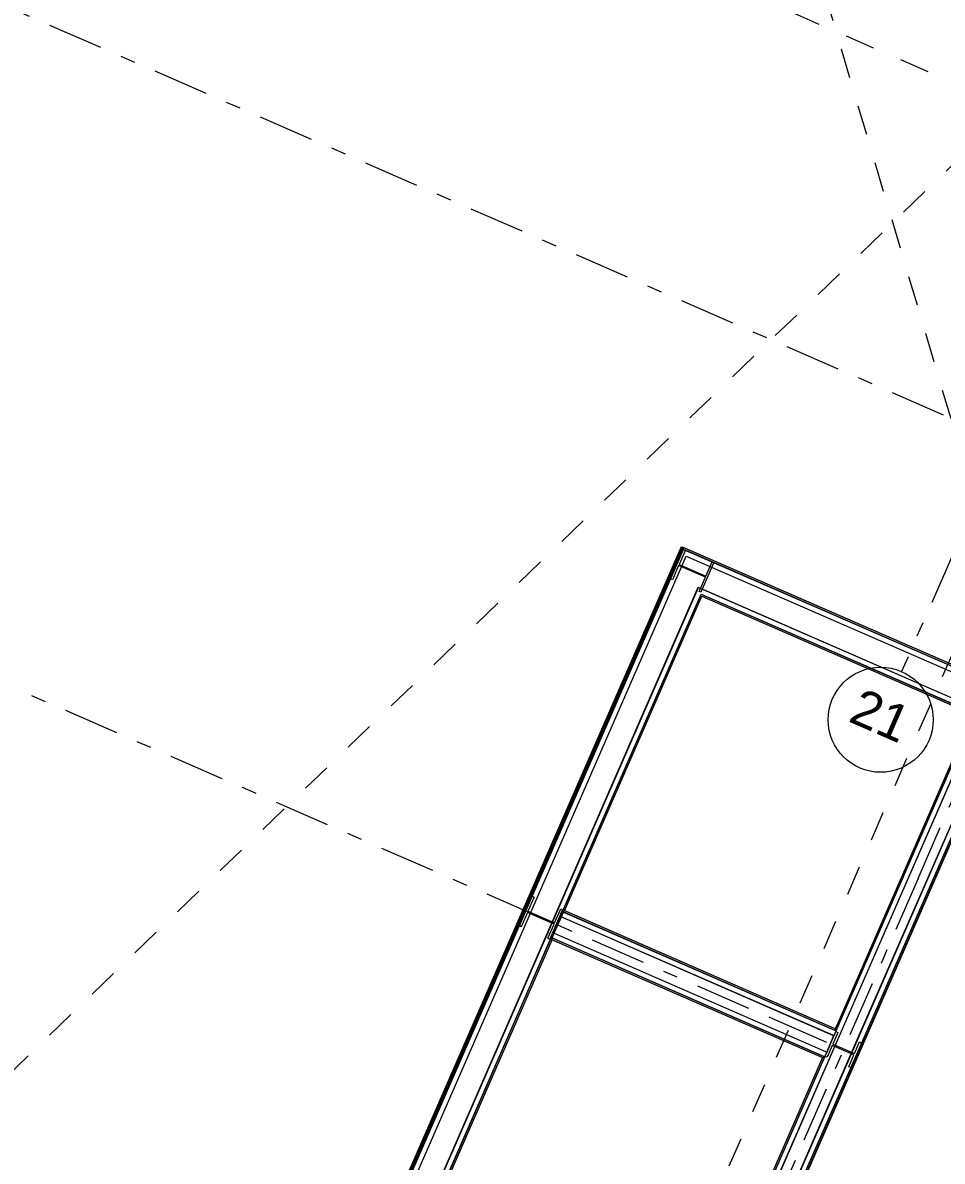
# Model space of a CAD drawing. Header units: millimetres. Extents: x -50172 to 74273, y -80883 to 11206.
# Drawn here: x -39099 to -30347, y -54797 to -43962 of the extents above; entities that cross this region are included whole.
import ezdxf
from ezdxf.enums import TextEntityAlignment as Align

# ---------------------------------------------------------------- set-up
doc = ezdxf.new("R2010")
doc.units = ezdxf.units.MM
doc.header["$MEASUREMENT"] = 0
doc.linetypes.add('Dashed', pattern=[564.444447, 282.222223, -282.222223])
doc.linetypes.add('Double Dashed', pattern=[1093.611073, 529.166651, -211.666656, 141.111112, -211.666656])
for name, color, linetype in [('A-25-M_Wall_Int', 7, 'Continuous'), ('A-95-MC_Marker_Section_P2.Marker', 7, 'Continuous'), ('COLUMN.IFC Import', 7, 'Continuous'), ('New_A-15-MG_Structural_Grid_Phase_2', 7, 'Continuous'), ('New_A-25-M_Wall_Int', 7, 'Continuous'), ('New_A-35-M_FFE-Zone', 7, 'Continuous')]:
    doc.layers.add(name, color=color, linetype=linetype)
for name, color, linetype, lineweight in [('A-25-M_Wall_Int_Pen_No__1', 7, 'Continuous', 13), ('A-95-MC_Marker_Section_P2.Marker_Pen_No__1', 7, 'Continuous', 13), ('COLUMN.IFC Import_Pen_No__2', 8, 'Continuous', 15), ('New_A-25-M_Wall_Int_Pen_No__1', 7, 'Continuous', 13), ('New_A-95-P_Drawing_Pen_No__1', 7, 'Continuous', 13), ('New_ArchiCAD Zone Stamps_Pen_No__9', 7, 'Continuous', 13)]:
    doc.layers.add(name, color=color, linetype=linetype, lineweight=lineweight)
for name, color, linetype, lineweight, true_color in [('A-25-M_Wall_Int_Pen_No__107', 7, 'Continuous', 15, 0xa6a6a6), ('A-25-M_Wall_Int_Pen_No__81', 7, 'Continuous', 20, 0x6a6a6a), ('New_A-15-MG_Structural_Grid_Phase_2_Pen_No__222', 7, 'Continuous', 13, 0x65af33), ('New_A-25-M_Wall_Int_Pen_No__107', 7, 'Continuous', 15, 0xa6a6a6), ('New_A-25-M_Wall_Int_Pen_No__27', 7, 'Continuous', 50, 0x2a2a2a), ('New_A-25-M_Wall_Int_Pen_No__81', 7, 'Continuous', 20, 0x6a6a6a), ('New_A-35-M_FFE-Zone_Pen_No__74', 7, 'Continuous', 20, 0x606060)]:
    doc.layers.add(name, color=color, linetype=linetype, lineweight=lineweight, true_color=true_color)
doc.styles.add('GENERATED_STYLE_1', font='')
doc.styles.add('GENERATED_STYLE_3', font='')
doc.styles.add('GENERATED_STYLE_4', font='')
doc.styles.get('GENERATED_STYLE_1').set_extended_font_data('Arial', bold=True)
doc.styles.get('GENERATED_STYLE_3').set_extended_font_data('Arial')
doc.styles.get('GENERATED_STYLE_4').set_extended_font_data('Swis721 BT')

# ---------------------------------------------------------------- blocks, each defined once
blk = doc.blocks.new('Lecture 1 First_INB 114R_2_1', base_point=(-22396, -55564))
at = {"layer": 'New_A-35-M_FFE-Zone_Pen_No__74', "linetype": 'Continuous'}
blk.add_line((-29878, -50874), (-37818, -69084), dxfattribs=at)
at = {"layer": 'New_ArchiCAD Zone Stamps_Pen_No__9'}
for tag, height, style, p in [('ROOM_NAME', 250, 'GENERATED_STYLE_1', (-23019, -54096)), ('zoneNameLine2', 250, 'GENERATED_STYLE_1', (-23208, -54528)), ('ROOM_NUMBER', 200, 'GENERATED_STYLE_3', (-23396, -54949)), ('measuredAreaCode', 200, 'GENERATED_STYLE_3', (-23553, -55309)), ('DUMMY_649', 200, 'GENERATED_STYLE_3', (-23246, -55443)), ('DUMMY_650', 200, 'GENERATED_STYLE_3', (-22617, -55717)), ('DUMMY_651', 133, 'GENERATED_STYLE_3', (-22337, -55824))]:
    blk.add_attdef(tag, text='', height=height, rotation=336.4404, dxfattribs=dict(at, style=style)).set_placement(p, align=Align.TOP_LEFT)
blk = doc.blocks.new('Wall_8_1', base_point=(-37960, -69410))
at = {"layer": 'New_A-25-M_Wall_Int_Pen_No__107', "linetype": 'Continuous'}
for points in [[(-31352, -53542), (-31328, -53488), (-31342, -53482), (-31366, -53536)], [(-31081, -53596), (-37154, -67523), (-37140, -67529), (-31067, -53602)], [(-31366, -53536), (-31372, -53550), (-31358, -53556), (-31352, -53542)], [(-37415, -67409), (-37402, -67415), (-31472, -53817), (-31486, -53811)], [(-31480, -53797), (-31486, -53811), (-31472, -53817), (-31466, -53803)]]:
    blk.add_hatch(color=256, dxfattribs=at).paths.add_polyline_path(points)
at = {"layer": 'New_A-25-M_Wall_Int_Pen_No__107', "linetype": 'Continuous', "lineweight": 0, "true_color": 0x535353}
for points in [[(-31391, -53595), (-31392, -53596), (-31378, -53602), (-31378, -53601)], [(-31372, -53550), (-31372, -53551), (-31358, -53557), (-31358, -53556)], [(-31479, -53797), (-31480, -53797), (-31466, -53803), (-31466, -53803)], [(-31460, -53752), (-31460, -53753), (-31446, -53759), (-31446, -53758)]]:
    blk.add_hatch(color=251, dxfattribs=at).paths.add_polyline_path(points)
at = {"layer": 'New_A-25-M_Wall_Int_Pen_No__81', "linetype": 'Continuous', "lineweight": 0, "true_color": 0x353535}
for points in [[(-31284, -53508), (-37357, -67435), (-37356, -67435), (-31283, -53508)], [(-31357, -53556), (-31328, -53489), (-31328, -53488), (-31358, -53556)], [(-37402, -67415), (-37401, -67416), (-31357, -53557), (-31358, -53557)], [(-31127, -53576), (-37200, -67503), (-37199, -67504), (-31126, -53577)], [(-31082, -53596), (-37155, -67523), (-37154, -67523), (-31081, -53596)], [(-31358, -53556), (-31358, -53557), (-31357, -53557), (-31357, -53556)]]:
    blk.add_hatch(color=250, dxfattribs=at).paths.add_polyline_path(points)
at = {"layer": 'New_A-25-M_Wall_Int_Pen_No__1', "linetype": 'Continuous'}
for p, q in [((-37357, -67435), (-31284, -53508)), ((-37356, -67435), (-31283, -53508)), ((-31357, -53556), (-31328, -53489)), ((-31352, -53542), (-31328, -53488)), ((-37401, -67416), (-31357, -53557)), ((-37200, -67503), (-31127, -53576)), ((-37199, -67504), (-31126, -53577)), ((-37155, -67523), (-31082, -53596)), ((-37154, -67523), (-31081, -53596)), ((-31446, -53758), (-31378, -53602)), ((-31392, -53596), (-31378, -53602)), ((-31391, -53595), (-31378, -53601)), ((-31378, -53601), (-31358, -53557)), ((-31358, -53556), (-31372, -53550)), ((-31372, -53551), (-31358, -53557)), ((-31358, -53556), (-31352, -53542)), ((-31357, -53557), (-31357, -53556)), ((-37402, -67415), (-31472, -53817)), ((-31480, -53797), (-31466, -53803)), ((-31479, -53797), (-31466, -53803)), ((-31472, -53817), (-31466, -53803)), ((-31466, -53803), (-31446, -53759)), ((-31460, -53752), (-31446, -53758)), ((-31460, -53753), (-31446, -53759))]:
    blk.add_line(p, q, dxfattribs=at)
at = {"layer": 'New_A-25-M_Wall_Int_Pen_No__1', "linetype": 'Continuous', "flags": 128}
for points in [[(-31342, -53482), (-31366, -53536)], [(-37140, -67529), (-31067, -53602)], [(-31486, -53811), (-37415, -67409)]]:
    blk.add_lwpolyline(points, dxfattribs=at)
blk = doc.blocks.new('Wall_56_1', base_point=(-31151, -53794))
at = {"layer": 'New_A-25-M_Wall_Int_Pen_No__107', "linetype": 'Continuous'}
for points in [[(-33953, -52425), (-31372, -53550), (-31366, -53536), (-33947, -52411)], [(-34066, -52686), (-31486, -53811), (-31480, -53797), (-34060, -52672)]]:
    blk.add_hatch(color=256, dxfattribs=at).paths.add_polyline_path(points)
at = {"layer": 'New_A-25-M_Wall_Int_Pen_No__107', "linetype": 'Continuous', "lineweight": 0, "true_color": 0x535353}
for points in [[(-33953, -52426), (-31372, -53551), (-31372, -53550), (-33953, -52425)], [(-33973, -52470), (-31392, -53596), (-31391, -53595), (-33972, -52470)], [(-34041, -52627), (-31460, -53753), (-31460, -53752), (-34041, -52626)], [(-34060, -52672), (-31480, -53797), (-31479, -53797), (-34060, -52671)]]:
    blk.add_hatch(color=251, dxfattribs=at).paths.add_polyline_path(points)
at = {"layer": 'New_A-25-M_Wall_Int_Pen_No__1', "linetype": 'Continuous'}
for p, q in [((-33953, -52425), (-31372, -53550)), ((-33953, -52426), (-31372, -53551)), ((-33973, -52470), (-31392, -53596)), ((-33972, -52470), (-31391, -53595)), ((-34041, -52626), (-31460, -53752)), ((-34041, -52627), (-31460, -53753)), ((-34060, -52671), (-31479, -53797)), ((-34060, -52672), (-31480, -53797))]:
    blk.add_line(p, q, dxfattribs=at)
at = {"layer": 'New_A-25-M_Wall_Int_Pen_No__1', "linetype": 'Continuous', "flags": 128}
for points in [[(-33972, -52470), (-33953, -52426)], [(-33953, -52425), (-33947, -52411)], [(-33953, -52426), (-33953, -52425)], [(-31366, -53536), (-33947, -52411)], [(-34041, -52626), (-33973, -52470)], [(-33973, -52470), (-33972, -52470)], [(-34060, -52671), (-34041, -52627)], [(-34041, -52627), (-34041, -52626)], [(-34066, -52686), (-34060, -52672)], [(-34066, -52686), (-31486, -53811)], [(-34060, -52672), (-34060, -52671)]]:
    blk.add_lwpolyline(points, dxfattribs=at)
blk = doc.blocks.new('Wall_90_1', base_point=(-32820, -48952))
at = {"layer": 'New_A-25-M_Wall_Int_Pen_No__81', "linetype": 'Continuous', "lineweight": 0, "true_color": 0x353535}
blk.add_hatch(color=250, dxfattribs=at).paths.add_polyline_path([(-32820, -48952), (-38863, -62811), (-38862, -62812), (-32819, -48952)])
at = {"layer": 'New_A-25-M_Wall_Int_Pen_No__27', "linetype": 'Continuous', "flags": 128}
for points in [[(-32820, -48952), (-38863, -62811)], [(-38862, -62812), (-32819, -48952)], [(-32819, -48952), (-32820, -48952)]]:
    blk.add_lwpolyline(points, dxfattribs=at)
blk = doc.blocks.new('Wall_94_1', base_point=(-32635, -49420))
at = {"layer": 'A-25-M_Wall_Int_Pen_No__107', "linetype": 'Continuous'}
for points in [[(-32811, -48972), (-29924, -50231), (-29918, -50217), (-32819, -48953)], [(-32635, -49420), (-30060, -50543), (-30054, -50529), (-32643, -49400)]]:
    blk.add_hatch(color=256, dxfattribs=at).paths.add_polyline_path(points)
at = {"layer": 'A-25-M_Wall_Int_Pen_No__81', "linetype": 'Continuous', "lineweight": 0, "true_color": 0x353535}
for points in [[(-32810, -48974), (-29925, -50232), (-29924, -50231), (-32811, -48972)], [(-32785, -49038), (-29944, -50277), (-29944, -50276), (-32786, -49037)], [(-32668, -49336), (-30035, -50484), (-30034, -50483), (-32669, -49334)], [(-32643, -49400), (-30054, -50529), (-30054, -50528), (-32643, -49399)]]:
    blk.add_hatch(color=250, dxfattribs=at).paths.add_polyline_path(points)
at = {"layer": 'A-25-M_Wall_Int_Pen_No__1', "linetype": 'Continuous'}
for p, q in [((-32811, -48972), (-29924, -50231)), ((-32810, -48974), (-29925, -50232)), ((-32786, -49037), (-29944, -50276)), ((-32785, -49038), (-29944, -50277)), ((-32669, -49334), (-30034, -50483)), ((-32668, -49336), (-30035, -50484)), ((-32643, -49399), (-30054, -50528)), ((-32643, -49400), (-30054, -50529))]:
    blk.add_line(p, q, dxfattribs=at)
at = {"layer": 'A-25-M_Wall_Int_Pen_No__1', "linetype": 'Continuous', "flags": 128}
for points in [[(-29918, -50217), (-32819, -48953)], [(-32635, -49420), (-30060, -50543)], [(-30060, -50543), (-29918, -50217)]]:
    blk.add_lwpolyline(points, dxfattribs=at)
blk = doc.blocks.new('Wall_174_1', base_point=(-32635, -49420))
at = {"layer": 'A-25-M_Wall_Int_Pen_No__107', "linetype": 'Continuous'}
for points in [[(-38684, -62442), (-32811, -48972), (-32819, -48953), (-38698, -62436)], [(-33941, -52414), (-32635, -49420), (-32643, -49400), (-33954, -52408)], [(-33954, -52408), (-33960, -52421), (-33947, -52427), (-33941, -52414)], [(-34074, -52683), (-38546, -62939), (-38533, -62945), (-34060, -52689)], [(-34068, -52669), (-34074, -52683), (-34060, -52689), (-34054, -52675)]]:
    blk.add_hatch(color=256, dxfattribs=at).paths.add_polyline_path(points)
at = {"layer": 'A-25-M_Wall_Int_Pen_No__81', "linetype": 'Continuous', "lineweight": 0, "true_color": 0x353535}
for points in [[(-38696, -62470), (-32810, -48974), (-32811, -48972), (-38696, -62470)], [(-38798, -62829), (-32785, -49038), (-32786, -49037), (-38799, -62828)], [(-38591, -62919), (-32668, -49336), (-32669, -49334), (-38592, -62919)], [(-34068, -52668), (-32643, -49400), (-32643, -49399), (-34069, -52667)], [(-34069, -52668), (-38547, -62938), (-38546, -62939), (-34068, -52669)], [(-34069, -52667), (-34069, -52668), (-34068, -52669), (-34068, -52668)]]:
    blk.add_hatch(color=250, dxfattribs=at).paths.add_polyline_path(points)
at = {"layer": 'New_A-25-M_Wall_Int_Pen_No__107', "linetype": 'Continuous', "lineweight": 0, "true_color": 0x535353}
for points in [[(-33960, -52421), (-33961, -52422), (-33947, -52428), (-33947, -52427)], [(-33980, -52466), (-33980, -52467), (-33967, -52473), (-33966, -52472)], [(-34048, -52623), (-34049, -52624), (-34035, -52630), (-34034, -52629)], [(-34068, -52668), (-34068, -52669), (-34054, -52675), (-34054, -52674)]]:
    blk.add_hatch(color=251, dxfattribs=at).paths.add_polyline_path(points)
at = {"layer": 'A-25-M_Wall_Int_Pen_No__1', "linetype": 'Continuous'}
for p, q in [((-38696, -62470), (-32810, -48974)), ((-38684, -62442), (-32811, -48972)), ((-38799, -62828), (-32786, -49037)), ((-38798, -62829), (-32785, -49038)), ((-38592, -62919), (-32669, -49334)), ((-38591, -62919), (-32668, -49336)), ((-38547, -62938), (-32643, -49399)), ((-34068, -52668), (-32643, -49400)), ((-38546, -62939), (-34068, -52669))]:
    blk.add_line(p, q, dxfattribs=at)
at = {"layer": 'A-25-M_Wall_Int_Pen_No__1', "linetype": 'Continuous', "flags": 128}
for points in [[(-32819, -48953), (-38698, -62436)], [(-33941, -52414), (-32635, -49420)], [(-38533, -62945), (-34060, -52689)]]:
    blk.add_lwpolyline(points, dxfattribs=at)
at = {"layer": 'New_A-25-M_Wall_Int_Pen_No__1', "linetype": 'Continuous'}
for p, q in [((-33947, -52428), (-33961, -52422)), ((-33947, -52427), (-33960, -52421)), ((-33966, -52472), (-33980, -52466)), ((-33967, -52473), (-33980, -52467)), ((-34035, -52630), (-34049, -52624)), ((-34034, -52629), (-34048, -52623)), ((-34054, -52674), (-34068, -52668)), ((-34068, -52669), (-34054, -52675))]:
    blk.add_line(p, q, dxfattribs=at)
blk = doc.blocks.new('Wall_175_1', base_point=(-31067, -53602))
at = {"layer": 'New_A-25-M_Wall_Int_Pen_No__107', "linetype": 'Continuous'}
for points in [[(-31328, -53488), (-30021, -50490), (-30035, -50484), (-31342, -53482)], [(-31067, -53602), (-29760, -50604), (-29774, -50598), (-31081, -53596)]]:
    blk.add_hatch(color=256, dxfattribs=at).paths.add_polyline_path(points)
at = {"layer": 'New_A-25-M_Wall_Int_Pen_No__81', "linetype": 'Continuous', "lineweight": 0, "true_color": 0x353535}
for points in [[(-31328, -53489), (-30020, -50490), (-30021, -50490), (-31328, -53488)], [(-31283, -53508), (-29975, -50510), (-29976, -50510), (-31284, -53508)], [(-31126, -53577), (-29818, -50578), (-29819, -50578), (-31127, -53576)], [(-31081, -53596), (-29774, -50598), (-29774, -50597), (-31082, -53596)]]:
    blk.add_hatch(color=250, dxfattribs=at).paths.add_polyline_path(points)
at = {"layer": 'New_A-25-M_Wall_Int_Pen_No__1', "linetype": 'Continuous'}
for p, q in [((-31328, -53489), (-30020, -50490)), ((-31328, -53488), (-30021, -50490)), ((-31284, -53508), (-29976, -50510)), ((-31283, -53508), (-29975, -50510)), ((-31127, -53576), (-29819, -50578)), ((-31126, -53577), (-29818, -50578)), ((-31082, -53596), (-29774, -50597)), ((-31081, -53596), (-29774, -50598))]:
    blk.add_line(p, q, dxfattribs=at)
at = {"layer": 'New_A-25-M_Wall_Int_Pen_No__1', "linetype": 'Continuous', "flags": 128}
for points in [[(-30035, -50484), (-31342, -53482)], [(-29760, -50604), (-30035, -50484)], [(-31067, -53602), (-29760, -50604)]]:
    blk.add_lwpolyline(points, dxfattribs=at)
blk = doc.blocks.new('Standard grid marker_2')
at = {"layer": 'New_A-15-MG_Structural_Grid_Phase_2_Pen_No__222', "linetype": 'Double Dashed'}
for p, q in [((705, 0), (0, 0)), ((705, 0), (13419, 0)), ((13419, 0), (14124, 0))]:
    blk.add_line(p, q, dxfattribs=at)
at = {"layer": 'New_A-15-MG_Structural_Grid_Phase_2_Pen_No__222', "linetype": 'Continuous'}
blk.add_circle((-500, 0), 500, dxfattribs=at)
at = {"layer": 'New_A-15-MG_Structural_Grid_Phase_2_Pen_No__222', "linetype": 'Double Dashed'}
blk.add_point((705, 0), dxfattribs=at)
blk.add_point((705, 0), dxfattribs=at)
at = {"layer": 'New_A-15-MG_Structural_Grid_Phase_2_Pen_No__222', "style": 'GENERATED_STYLE_4'}
blk.add_attdef('AC_MarkerText_1', text='', height=350, rotation=359.9999, dxfattribs=at).set_placement((-500, 43), align=Align.MIDDLE_CENTER)
blk = doc.blocks.new('Standard grid marker_3')
at = {"layer": 'New_A-15-MG_Structural_Grid_Phase_2_Pen_No__222', "linetype": 'Double Dashed'}
for p, q in [((705, 0), (14640, 0)), ((14640, 0), (15346, 0))]:
    blk.add_line(p, q, dxfattribs=at)
at = {"layer": 'New_A-15-MG_Structural_Grid_Phase_2_Pen_No__222', "style": 'GENERATED_STYLE_4'}
blk.add_attdef('AC_MarkerText_1', text='', height=350, rotation=360, dxfattribs=at).set_placement((-500, 43), align=Align.MIDDLE_CENTER)
blk = doc.blocks.new('Standard grid marker_4')
at = {"layer": 'New_A-15-MG_Structural_Grid_Phase_2_Pen_No__222', "linetype": 'Double Dashed'}
blk.add_line((705, 0), (20649, 0), dxfattribs=at)
at = {"layer": 'New_A-15-MG_Structural_Grid_Phase_2_Pen_No__222', "style": 'GENERATED_STYLE_4'}
blk.add_attdef('AC_MarkerText_1', text='', height=350, rotation=360, dxfattribs=at).set_placement((-500, 34), align=Align.MIDDLE_CENTER)
blk = doc.blocks.new('Standard grid marker_7')
at = {"layer": 'New_A-15-MG_Structural_Grid_Phase_2_Pen_No__222', "linetype": 'Double Dashed'}
for q in [(19508, 0), (0, 0)]:
    blk.add_line((2591, 0), q, dxfattribs=at)
blk.add_point((2591, 0), dxfattribs=at)
blk.add_point((2591, 0), dxfattribs=at)
at = {"layer": 'New_A-15-MG_Structural_Grid_Phase_2_Pen_No__222', "style": 'GENERATED_STYLE_4'}
for tag, p in [('AC_MarkerText_1_0', (-500, 43)), ('AC_MarkerText_1_1', (22599, 43))]:
    blk.add_attdef(tag, text='', height=350, rotation=90, dxfattribs=at).set_placement(p, align=Align.MIDDLE_CENTER)
blk = doc.blocks.new('Standard grid marker_22')
at = {"layer": 'New_A-15-MG_Structural_Grid_Phase_2_Pen_No__222', "linetype": 'Double Dashed'}
blk.add_arc((0, 0), 31507, 0, 43.0295, dxfattribs=at)
blk = doc.blocks.new('Column 22')
at = {"layer": 'COLUMN.IFC Import_Pen_No__2', "linetype": 'Continuous'}
for p, q in [((-153.7, 157.25), (153.7, 157.25)), ((-153.7, 138.55), (-153.7, 157.25)), ((-6, 138.55), (-153.7, 138.55)), ((-6, -138.55), (-6, 138.55)), ((6, 138.55), (6, -138.55)), ((153.7, 138.55), (6, 138.55)), ((153.7, 157.25), (153.7, 138.55)), ((-153.7, -138.55), (-6, -138.55)), ((-153.7, -157.25), (-153.7, -138.55)), ((153.7, -157.25), (-153.7, -157.25)), ((6, -138.55), (153.7, -138.55)), ((153.7, -138.55), (153.7, -157.25))]:
    blk.add_line(p, q, dxfattribs=at)
blk = doc.blocks.new('Column 18')
at = {"layer": 'COLUMN.IFC Import_Pen_No__2', "linetype": 'Continuous'}
for p, q in [((-129.4, 133.35), (129.4, 133.35)), ((-129.4, 112.85), (-129.4, 133.35)), ((-6.4, 112.85), (-129.4, 112.85)), ((-6.4, -112.85), (-6.4, 112.85)), ((6.4, 112.85), (6.4, -112.85)), ((129.4, 112.85), (6.4, 112.85)), ((129.4, 133.35), (129.4, 112.85)), ((-129.4, -112.85), (-6.4, -112.85)), ((-129.4, -133.35), (-129.4, -112.85)), ((129.4, -133.35), (-129.4, -133.35)), ((6.4, -112.85), (129.4, -112.85)), ((129.4, -112.85), (129.4, -133.35))]:
    blk.add_line(p, q, dxfattribs=at)
blk = doc.blocks.new('Standard grid marker_36')
at = {"layer": 'New_A-15-MG_Structural_Grid_Phase_2_Pen_No__222', "linetype": 'Double Dashed'}
blk.add_line((18746, 0), (0, 0), dxfattribs=at)
at = {"layer": 'New_A-15-MG_Structural_Grid_Phase_2_Pen_No__222', "linetype": 'Continuous'}
blk.add_circle((-500, 0), 500, dxfattribs=at)
at = {"layer": 'New_A-15-MG_Structural_Grid_Phase_2_Pen_No__222', "style": 'GENERATED_STYLE_4'}
for tag, p in [('AC_MarkerText_1_0', (-500, 41)), ('AC_MarkerText_1_1', (58742, 41))]:
    blk.add_attdef(tag, text='', height=350, rotation=270, dxfattribs=at).set_placement(p, align=Align.MIDDLE_CENTER)
blk = doc.blocks.new('Cutting Plane_5_1', base_point=(10470, -62287))
at = {"layer": 'A-95-MC_Marker_Section_P2.Marker_Pen_No__1', "linetype": 'Dashed'}
blk.add_line((3665, -59319), (-44301, -38404), dxfattribs=at)
blk = doc.blocks.new('Cutting Plane_6_1', base_point=(-15692, -10946))
at = {"layer": 'A-95-MC_Marker_Section_P2.Marker_Pen_No__1', "linetype": 'Dashed'}
blk.add_line((-20308, -27164), (-38549, -68998), dxfattribs=at)

msp = doc.modelspace()

# ---------------------------------------------------------------- linework, layer by layer
at = {"layer": 'New_A-95-P_Drawing_Pen_No__1', "linetype": 'Dashed'}
for p, q in [((-44942.9, -59472.2), (-14816.6, -30444.5)), ((-29460.8, -50437.1), (-34395.2, -33799.6))]:
    msp.add_line(p, q, dxfattribs=at)

# ---------------------------------------------------------------- block references
at = {"layer": 'A-25-M_Wall_Int', "color": 250, "lineweight": 50, "true_color": 0x2a2a2a}
for name in ['Wall_174_1', 'Wall_94_1']:
    msp.add_blockref(name, (-32635.2, -49419.9), dxfattribs=at)
at = {"layer": 'A-95-MC_Marker_Section_P2.Marker'}
for name, p in [('Cutting Plane_6_1', (-15692.4, -10945.9)), ('Cutting Plane_5_1', (10470.5, -62286.8))]:
    msp.add_blockref(name, p, dxfattribs=at)
at = {"layer": 'COLUMN.IFC Import', "linetype": 'Continuous', "zscale": 1000, "rotation": 66.44041158398767}
for name, p in [('Column 22', (-32726.8, -49177.4)), ('Column 22', (-34166.5, -52479.1)), ('Column 18', (-31288.7, -53734))]:
    msp.add_blockref(name, p, dxfattribs=at)
at = {"layer": 'New_A-15-MG_Structural_Grid_Phase_2', "color": 8, "linetype": 'Continuous', "lineweight": 15}
ref = msp.add_blockref('Standard grid marker_36', (-30734.1, -50137), dxfattribs=dict(at, zscale=1000, rotation=66.44041158399293))
ref.add_attrib('AC_MarkerText_1', '21', dxfattribs={"layer": 'New_A-15-MG_Structural_Grid_Phase_2_Pen_No__222', "color": 85, "true_color": 0x65af33, "height": 350, "rotation": 336.44041, "style": 'GENERATED_STYLE_4'}).set_placement((-30934, -50554.2), align=Align.MIDDLE_CENTER)
at = {"layer": 'New_A-15-MG_Structural_Grid_Phase_2', "color": 8, "linetype": 'Continuous', "lineweight": 15, "zscale": 1000}
for name, p, rotation in [('Standard grid marker_22', (-12978.9, -56444.6), 132.8760517734848), ('Standard grid marker_4', (-43500.2, -41953.1), 336.440411583993), ('Standard grid marker_3', (-45353.6, -47600.5), 336.440411583993), ('Standard grid marker_7', (-29541.9, -49731.7), 246.4404115839914)]:
    msp.add_blockref(name, p, dxfattribs=dict(at, rotation=rotation))
at = {"layer": 'New_A-15-MG_Structural_Grid_Phase_2', "color": 8, "linetype": 'Continuous', "lineweight": 15}
ref = msp.add_blockref('Standard grid marker_2', (-46498.1, -53282.6), dxfattribs=dict(at, zscale=1000, rotation=336.440536925842))
ref.add_attrib('AC_MarkerText_1', 'S', dxfattribs={"layer": 'New_A-15-MG_Structural_Grid_Phase_2_Pen_No__222', "color": 85, "true_color": 0x65af33, "height": 350, "rotation": 336.44041, "style": 'GENERATED_STYLE_4'}).set_placement((-46956.4, -53040.1), align=Align.MIDDLE_CENTER)
at = {"layer": 'New_A-25-M_Wall_Int', "color": 250, "lineweight": 50, "true_color": 0x2a2a2a}
for name, p in [('Wall_90_1', (-32819.6, -48952)), ('Wall_175_1', (-31067.2, -53602.2)), ('Wall_56_1', (-31150.7, -53793.7)), ('Wall_8_1', (-37960.4, -69409.9))]:
    msp.add_blockref(name, p, dxfattribs=at)
at = {"layer": 'New_A-35-M_FFE-Zone', "linetype": 'Continuous'}
msp.add_blockref('Lecture 1 First_INB 114R_2_1', (-22395.8, -55564.1), dxfattribs=at)

doc.saveas('drawing.dxf')
